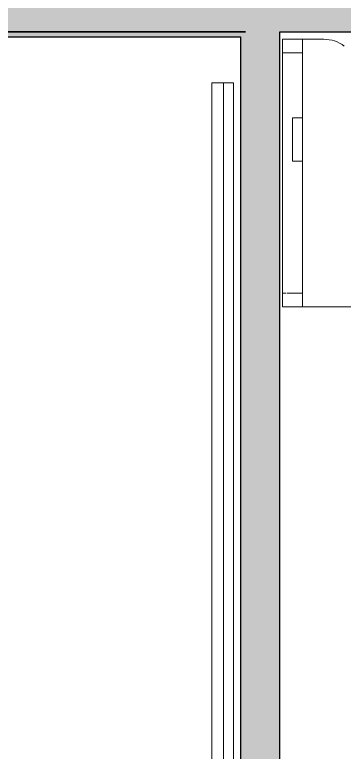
# Model space of a CAD drawing. Header units: millimetres. Extents: x 155927 to 317870, y -36033 to 97293.
# Drawn here: x 168592 to 169579, y 18850 to 21057 of the extents above; entities that cross this region are included whole.
import ezdxf

# ---------------------------------------------------------------- set-up
doc = ezdxf.new("R2010")
doc.units = ezdxf.units.MM
doc.header["$MEASUREMENT"] = 0
for name, color, linetype, lineweight in [('A-WALL-PATT', 7, 'CONTINUOUS', 9), ('I-FURN', 8, 'CONTINUOUS', 9), ('I-WALL', 7, 'CONTINUOUS', 9)]:
    doc.layers.add(name, color=color, linetype=linetype, lineweight=lineweight)

msp = doc.modelspace()

# ---------------------------------------------------------------- hatches: boundary and pattern name
at = {"layer": 'A-WALL-PATT'}
for points in [[(178998.8, 21005.6), (178998.8, 21107.6), (166470.8, 21107.6), (166470.8, 21005.6), (178728, 21005.6)], [(169268.8, 20990.6), (169283.8, 20990.6), (169283.8, 21005.6), (162752.8, 21005.6), (162752.8, 20990.6), (169104.9, 20990.6)], [(169268.8, 15710.6), (169283.8, 15710.6), (169283.8, 20990.6), (169268.8, 20990.6), (169268.8, 15891.6)], [(169385.8, 15107.6), (169385.8, 21005.6), (169283.8, 21005.6), (169283.8, 15107.6)]]:
    msp.add_hatch(color=256, dxfattribs=at).paths.add_polyline_path(points, flags=0)

# ---------------------------------------------------------------- linework, layer by layer
at = {"layer": 'I-FURN'}
for p, q in [((169394.1, 20183.1), (169394.1, 20983.1)), ((169394.1, 20983.1), (169394.1, 20943.1)), ((169394.1, 20983.1), (169454.1, 20983.1)), ((169394.1, 20983.1), (169454.1, 20983.1)), ((169394.1, 20983.1), (169394.1, 20183.1)), ((169518, 20983.1), (169394.1, 20983.1)), ((169394.1, 20983.1), (169518, 20983.1)), ((169394.1, 20183.1), (169394.1, 20983.1)), ((169454.1, 20943.1), (169454.1, 20983.1)), ((169454.1, 20983.1), (169454.1, 20748.1)), ((169394.1, 20943.1), (169394.1, 20223.1)), ((169394.1, 20943.1), (169454.1, 20943.1)), ((169394.1, 20943.1), (169454.1, 20943.1)), ((169454.1, 20223.1), (169454.1, 20943.1)), ((169217.7, 20852.9), (169182.7, 20852.9)), ((169182.7, 20852.9), (169182.7, 18452.9)), ((169217.7, 20852.9), (169247.7, 20852.9)), ((169217.7, 18452.9), (169217.7, 20852.9)), ((169217.7, 18452.9), (169217.7, 20852.9)), ((169247.7, 20852.9), (169247.7, 18452.9)), ((169424.1, 20618.1), (169424.1, 20748.1)), ((169424.1, 20748.1), (169454.1, 20748.1)), ((169424.1, 20748.1), (169454.1, 20748.1)), ((169424.1, 20748.1), (169424.1, 20618.1)), ((169454.1, 20748.1), (169454.1, 20618.1)), ((169424.1, 20618.1), (169454.1, 20618.1)), ((169454.1, 20618.1), (169424.1, 20618.1)), ((169454.1, 20618.1), (169454.1, 20183.1)), ((169394.1, 20223.1), (169394.1, 20183.1)), ((169394.1, 20223.1), (169404.6, 20223.1)), ((169394.1, 20223.1), (169404.6, 20223.1)), ((169407, 20223.1), (169454.1, 20223.1)), ((169407, 20223.1), (169454.1, 20223.1)), ((169454.1, 20183.1), (169454.1, 20223.1)), ((169394.1, 20183.1), (169454.1, 20183.1)), ((169454.1, 20183.1), (169394.1, 20183.1)), ((169394.1, 20183.1), (171394.1, 20183.1)), ((171394.1, 20183.1), (169394.1, 20183.1))]:
    msp.add_line(p, q, dxfattribs=at)
msp.add_arc((169519.1, 20883.1), 100, 53.1301, 90.6256, dxfattribs=at)
msp.add_arc((169519.1, 20883.1), 100, 53.1301, 90.6256, dxfattribs=at)
at = {"layer": 'I-WALL', "lineweight": 30}
for p, q in [((169283.8, 21005.6), (162752.8, 21005.6)), ((162752.8, 20990.6), (169268.8, 20990.6)), ((166470.8, 21005.6), (169283.8, 21005.6)), ((169268.8, 20990.6), (169268.8, 15710.6)), ((169385.8, 21005.6), (172533.8, 21005.6)), ((169385.8, 15107.6), (169385.8, 21005.6))]:
    msp.add_line(p, q, dxfattribs=at)

doc.saveas('drawing.dxf')
